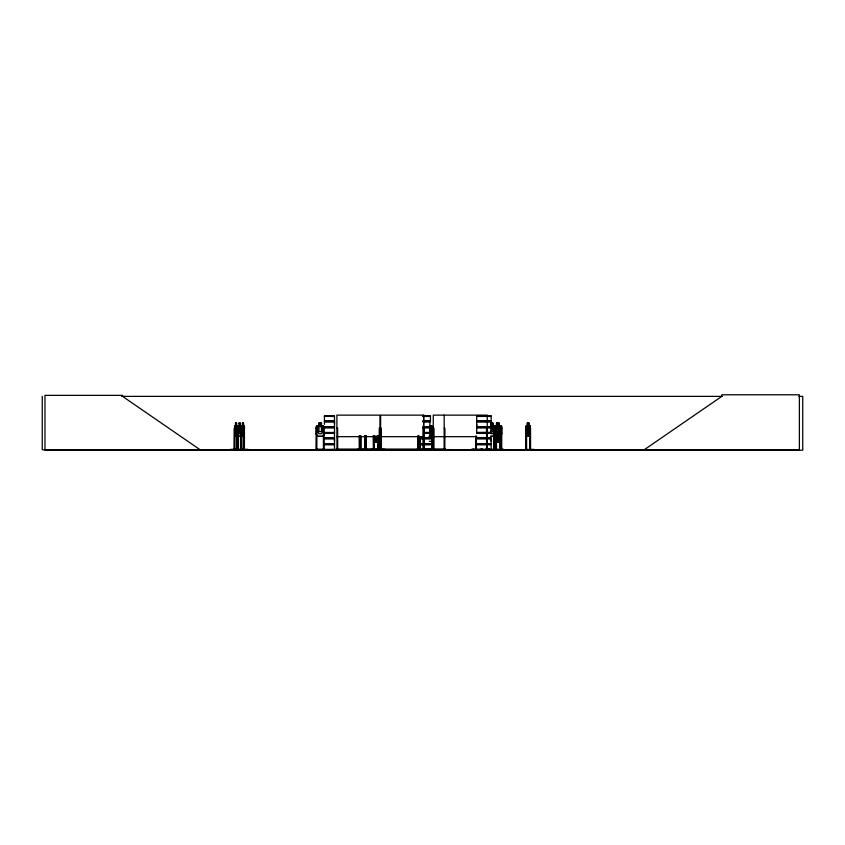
<?xml version="1.0" encoding="UTF-8"?>
<svg xmlns="http://www.w3.org/2000/svg" width="845" height="845" viewBox="0 0 845 845"><rect width="100%" height="100%" fill="white"/><g stroke="black" fill="none" stroke-linecap="round" stroke-linejoin="round"><path stroke-width="1.27" d="M334.493 441.301L334.493 438.819M334.493 424.359L334.493 421.887M476.707 426.831L476.707 424.359M491.146 441.301L491.146 438.819L487.417 438.819M385.066 449.35L370.142 449.308M234.804 436.347L237.181 436.347L237.519 426.598L236.463 425.669M237.181 436.347L237.434 433.717M240.645 436.347L241.068 433.717L240.73 436.347L238.364 436.347M244.057 436.263L244.49 426.598L243.434 425.669M244.458 433.707L244.078 436.347L241.786 436.347M324.364 449.709L334.514 449.54L334.493 444.766M476.591 432.714L486.773 432.862M230.558 449.35L248.05 449.35M234.097 449.688L234.234 428.225L234.762 428.225M237.382 449.741L237.086 425.669M237.529 449.688L237.434 448.97M238.058 449.688L238.448 425.669M241.607 449.688L241.48 426.609L242.547 425.669M496.279 428.911L495.814 431.563L496.205 428.911L499.765 428.911L500.177 431.563L499.659 429.007M500.177 433.707L499.68 436.263L496.268 436.263L496.342 425.753M500.293 433.717L499.712 436.347L496.237 436.347M526.382 436.347L525.907 433.707L526.319 436.347L529.857 436.347L530.248 433.707M529.857 436.347L530.364 426.598L529.847 425.669L528.769 425.669M240.55 431.584L240.054 433.707L239.146 433.707L239.029 423.018L240.086 423.018L240.55 426.64L240.55 449.688M522.59 449.688L533.86 449.35M357.086 449.35L368.526 449.35M478.545 449.329L503.789 449.35M491.336 449.698L476.707 449.403M234.899 425.669L234.762 449.751L234.804 448.97M238.438 436.347L238.142 426.609L238.47 425.753L240.709 425.753M241.522 426.651L241.881 425.669M431.637 441.28L432.513 438.713M431.626 436.347L432.534 433.717L431.647 436.347L429.197 436.347M500.779 436.263L501.666 433.707L501.655 426.64L500.81 425.669L498.74 425.669M500.842 436.347L501.75 433.717M375.476 436.516L374.8 438.639L376.754 438.629L376.754 436.157M497.261 423.018L496.564 431.584L497.304 438.629L498.687 438.629L497.916 436.21L496.881 438.692L497.589 435.597L496.828 432.397L497.895 435.027L499.184 432.45L498.212 435.608L499.152 438.534L498.687 433.686L499.437 426.64L498.698 425.753L498.74 423.018M497.304 442.167L496.564 433.686L497.314 426.64L498.698 426.64L499.437 438.629L498.613 442.167M360.973 449.698L360.857 435.819M490.924 431.584L490.924 426.64L492.825 426.64L492.825 431.584L490.924 431.584L493.184 425.669M416.691 449.35L468.405 449.751M418.866 449.698L418.814 435.819M423.588 449.698L423.694 415.138L380.63 415.138L380.525 449.318M425.426 449.688L425.362 448.97L425.5 449.751M493.776 449.698L493.839 426.609L494.695 425.669L497.335 425.669M336.722 449.646L336.796 448.97M433.136 449.35L433.295 415.138L487.259 415.138L487.269 449.751L487.417 448.948M443.688 449.709L443.709 449.086M493.85 431.584L492.825 433.707L490.924 433.707M525.875 449.751L525.854 426.609L526.329 425.669L527.407 425.669M525.928 426.609L526.403 425.669M495.825 449.751L496.321 425.669M499.659 439.516L500.229 438.661M500.177 438.618L499.68 439.601L496.216 439.601M377.873 439.601L378.444 436.284M378.444 438.661L377.947 439.601L374.208 439.601L373.733 438.671M242.578 425.753L242.092 431.584L242.578 433.707L243.487 433.707L243.973 426.64L243.434 423.018L242.462 423.018L242.494 425.753L242.547 423.018M429.862 433.707L431.151 431.584L429.936 430.77L431.689 430.675M429.936 438.713L431.225 436.601L431.151 426.64L429.862 425.753L429.947 423.018M527.386 425.753L526.646 426.64L526.646 431.584L527.386 433.707L528.769 433.707L529.509 431.584L528.812 423.018M644.249 449.751L721.82 396.368L721.82 394.795L799.381 394.795L799.381 449.751L42.25 449.751L42.25 396.368M121.553 396.368L722.221 396.368M798.789 396.368L802.75 396.368L802.75 450.205L44.975 450.205L44.975 395.354L122.546 395.354L122.546 396.368L200.107 449.751M324.417 415.92L334.514 415.92M422.891 415.92L430.464 415.92M476.686 415.92L486.773 415.92M487.417 415.909L491.167 415.92M422.891 416.11L430.464 416.12L430.443 420.894L422.901 420.894M486.773 416.11L476.686 416.11L476.707 420.894M487.428 416.11L491.167 416.11L491.146 420.894L487.417 420.894M324.438 416.416L334.493 416.416M422.901 416.416L430.443 416.416M476.707 416.416L486.752 416.416M487.417 416.416L491.146 416.416M334.504 420.894L324.427 420.894L324.427 416.12L334.514 416.099L334.493 420.894M476.696 420.894L486.762 420.894M324.353 421.232L334.567 421.232M422.859 421.232L430.527 421.232M476.622 421.232L486.836 421.232M487.438 421.232L491.22 421.232M324.353 421.539L334.567 421.539M422.859 421.539L430.527 421.539M476.622 421.539L486.836 421.539M487.438 421.539L491.22 421.539M422.901 421.887L430.454 421.887M486.762 421.887L476.696 421.887L476.696 426.831L486.762 426.831M487.417 421.887L491.156 421.887M528.885 423.018L527.333 423.018L527.333 425.669M235.512 423.102L236.505 423.102M239.061 423.102L240.054 423.102M242.494 423.102L243.487 423.102M321.438 423.102L318.966 423.102L318.966 425.753L317.646 426.64L317.646 431.584L318.966 433.707L321.438 433.707L322.769 431.584L322.769 426.64L321.438 425.753L321.533 423.018L318.882 423.018L318.882 425.669L317.076 425.669L316.231 426.609L315.956 449.698L317.002 448.97L317.002 449.751M490.924 423.102L492.878 423.102L492.825 425.753L493.85 426.64M499.025 423.102L496.564 423.102L496.564 425.753L495.244 426.64L495.244 431.584L496.564 433.707M527.386 423.102L528.843 423.102L528.769 436.347M239.895 423.546L239.315 423.546L239.895 424.433M234.815 425.669L235.565 425.669M238.364 425.669L239.114 425.669M240.012 425.669L241.068 426.598L241.078 449.688M321.533 425.669L323.244 425.669L324.184 426.598L324.153 449.751M429.925 425.669L431.626 425.669L432.534 426.598L432.598 438.735L431.7 441.365L429.26 441.28M490.85 425.669L490.903 423.018L492.952 423.018L492.878 425.753M492.899 425.669L494.272 425.669L494.916 426.598M234.836 425.753L237.16 425.753M241.807 425.753L244.131 425.753M317.118 425.753L323.212 425.753M429.841 425.753L431.584 425.753M494.24 425.753L490.924 425.753L490.977 423.102M526.35 425.753L529.826 425.753M240.983 426.598L240.635 425.669M244.068 425.669L244.49 426.598M499.701 425.669L500.293 426.598L500.293 449.751M527.386 426.64L528.769 426.64M324.427 426.831L334.504 426.831M422.901 426.831L430.454 426.831M487.417 426.831L491.156 426.831M324.353 427.179L334.567 427.179M422.859 427.179L430.527 427.179M476.622 427.179L486.836 427.179M487.438 427.179L491.22 427.179M324.353 427.486L334.567 427.486M422.859 427.486L430.527 427.486M476.622 427.486L486.836 427.486M487.438 427.486L491.22 427.486M324.427 427.834L334.504 427.834L334.504 432.598M422.901 427.834L430.454 427.834M476.696 427.834L486.762 427.834M487.417 427.834L491.156 427.834M429.862 427.876L432.534 427.876M237.403 428.225L237.265 449.741M240.424 428.225L240.952 428.225M244.374 428.225L243.846 428.225L243.814 449.751M316.178 428.225L316.917 428.225L316.822 449.751M324.089 428.225L323.36 428.225L323.445 449.751M336.88 428.225L337.609 428.225L337.694 449.751M379.954 428.225L379.225 428.225L379.141 449.751M380.63 428.225L381.359 428.225L381.253 449.751M431.647 428.225L432.418 428.225M433.295 428.225L434.024 428.225L433.939 449.751M444.185 428.225L444.914 428.225L444.829 449.751M487.259 428.225L486.53 428.225L486.614 449.751M493.807 428.225L494.557 428.225L494.61 449.751L494.631 448.97M495.825 428.225L496.469 428.225M500.884 449.751L500.937 428.225L501.698 428.225M525.928 428.225L526.562 428.225M429.862 429.112L432.534 429.112M497.304 431.563L498.698 431.584M527.386 431.584L528.769 431.584M324.438 432.471L334.493 432.471M424.116 432.471L430.443 432.471M476.707 432.471L486.752 432.471L476.686 432.598L476.707 427.834M334.514 432.608L324.332 432.735L334.514 432.809M424.105 432.608L430.464 432.608M424.105 432.809L430.464 432.862M487.417 432.809L491.167 432.862M324.417 433.031L334.514 433.062L334.493 437.826M424.105 433.041L430.464 433.062M476.686 433.062L486.773 433.031M487.428 433.041L491.167 433.031M324.438 433.348L334.493 433.348M424.116 433.348L430.443 433.348M476.707 433.348L486.752 433.348M487.417 433.348L491.146 433.348M234.593 433.717L234.889 436.347M495.857 433.717L496.311 436.347M497.304 433.686L498.698 433.707M234.836 436.263L237.16 436.263M238.385 436.263L240.709 436.263M241.807 436.263L244.131 436.263M429.186 436.263L431.584 436.263M490.66 436.263L494.24 436.263M526.35 436.263L529.826 436.263M490.628 436.347L494.293 436.347M336.88 436.675L379.954 436.675M380.63 436.675L423.694 436.675M433.295 436.675L476.812 436.675M324.427 437.826L334.504 437.826M420.377 437.826L430.454 437.826M476.696 437.826L486.762 437.826M487.417 437.826L491.156 437.826M324.353 438.175L334.567 438.175M420.303 438.175L430.527 438.175M476.622 438.175L486.836 438.175M487.438 438.175L491.22 438.175M324.353 438.481L334.567 438.481M420.303 438.481L430.527 438.481M476.622 438.481L486.836 438.481M487.438 438.481L491.22 438.481M495.698 438.671L496.29 439.601M324.427 438.819L334.504 438.819L334.493 443.773M430.454 438.819L420.377 438.819L420.387 443.773L430.454 443.773M476.696 438.819L486.762 438.819M376.87 439.601L376.87 442.252L375.233 442.252L375.233 439.601M324.427 443.773L334.504 443.773M476.696 443.773L486.762 443.773M487.417 443.773L491.156 443.773L491.156 438.819M324.353 444.111L334.567 444.111M420.303 444.111L430.527 444.111M476.622 444.111L486.836 444.111M487.438 444.111L491.22 444.111M324.353 444.417L334.567 444.417M420.303 444.417L430.527 444.417M476.622 444.417L486.836 444.417M487.438 444.417L491.22 444.417M324.427 444.766L334.504 444.766M430.454 444.766L420.377 444.766L420.387 449.403M476.696 444.766L486.762 444.766M487.417 444.766L491.156 444.766L491.156 449.54M234.171 448.97L234.825 448.97M236.811 448.97L237.466 448.97M237.72 448.97L238.374 448.97M240.36 448.97L241.807 448.97M243.793 448.97L244.448 448.97M324.174 448.97L323.276 448.97L323.276 449.751M477.14 449.086L471.816 449.086L471.816 449.751M487.343 448.97L486.445 448.97L486.445 449.751M495.761 448.97L496.533 448.97M499.775 448.97L500.546 448.97M500.853 448.97L501.782 448.97M525.854 448.97L526.636 448.97M529.836 448.97L530.607 448.97M316.991 449.191L323.276 449.191M324.438 449.403L334.493 449.403M430.443 449.403L419.764 449.751L430.464 449.551M431.626 449.35L433.39 449.308M433.443 449.688L431.626 449.646L431.563 448.97M476.548 449.688L491.378 449.646M423.884 449.688L423.947 428.225L422.965 428.225L423.049 449.751M501.719 449.698L501.75 426.598L500.779 425.753L494.716 425.753L493.934 426.651L493.934 433.707L494.726 436.263M433.77 449.698L433.855 449.086M431.679 449.698L431.71 428.225M424.845 449.741L424.803 448.97M364.639 449.698L364.755 435.819M500.335 426.64L499.025 425.753L499.11 423.018L496.48 423.018L496.48 425.669M381.475 449.688L381.444 448.97M431.668 430.675L432.598 431.615M431.637 430.77L432.513 431.647M375.286 439.516L374.493 438.629L374.493 436.157M373.712 438.629L374.282 439.601M529.773 425.669L530.322 426.64L530.195 449.751M499.68 425.753L500.177 426.64M376.764 436.527L377.44 438.534L376.807 442.252M316.231 433.717L317.055 436.347L323.276 436.347L324.184 433.717L323.212 436.263L317.118 436.263L316.315 433.707L316.315 426.651M493.839 433.717L494.663 436.347M241.216 449.709L241.205 428.225L241.733 428.225L241.765 449.751M240.688 449.709L240.688 428.225M241.892 436.263L241.48 433.717L241.871 436.347M530.544 449.751L530.544 428.225L529.899 428.225L529.857 449.751M530.354 448.97L530.354 449.751M530.132 428.225L530.09 449.751M527.407 423.018L527.386 436.347M526.562 433.284L526.604 449.751M526.329 428.225L526.372 449.751M526.16 433.284L526.234 449.751M525.981 426.651L525.981 433.707M526.108 448.97L526.108 449.751M501.613 448.97L501.571 449.751M500.969 428.225L501.053 449.751M500.483 449.751L500.483 428.225L499.839 428.225L499.796 449.751M500.229 426.598L500.071 449.751M500.029 448.97L500.029 449.751M498.687 439.516L498.666 442.252L497.177 442.252L497.23 439.516M498.582 424.433L498.582 423.546L496.997 423.546L496.997 424.433M498.444 423.546L498.444 424.433L497.557 424.433L497.557 423.546M496.469 438.354L496.511 449.751M496.237 428.225L496.279 449.751M496.057 428.225L496.057 449.751L496.015 448.97M495.17 449.751L495.17 448.97L493.723 448.97L493.723 449.751M495.107 435.819L494.99 449.751M494.927 435.819L494.811 449.751M494.367 435.819L494.293 449.751M493.924 448.97L493.934 449.751M489.53 448.97L489.635 449.751M489.392 448.97L489.456 449.751M489.276 448.97L489.297 449.751M489.128 448.97L489.001 449.751M487.142 448.948L487.174 449.751M486.942 448.948L486.974 449.741M486.709 448.948L486.783 449.741M485.759 449.086L485.759 449.751M481.946 449.181L481.946 449.741M481.861 448.948L481.766 449.741M481.703 448.948L481.608 449.741M481.576 448.948L481.428 449.741M481.407 448.948L481.249 449.741M481.175 448.948L481.132 449.741M476.369 435.999L476.432 449.751M476.284 448.97L476.284 449.751M475.64 435.999L475.724 449.751M475.555 448.97L475.555 449.751M473.337 449.086L473.337 449.751M445.273 449.751L445.273 449.086L336.025 449.086L336.025 449.751M444.998 448.97L444.998 449.751M444.269 448.97L444.269 449.751M444.185 415.138L444.132 449.751M434.108 448.97L434.066 449.751M433.379 448.97L433.369 449.751M432.503 448.97L432.503 449.751M432.429 426.64L432.439 449.751M432.27 448.97L432.26 449.751M431.806 448.97L431.816 449.751M430.02 428.035L430.02 430.675M429.862 426.64L429.936 436.601M425.626 448.97L425.711 449.751M425.193 449.086L425.193 449.751L424.94 448.97M424.57 448.97L424.634 449.751M424.032 448.97L424.032 449.751M423.662 415.138L423.662 449.751M422.88 448.97L422.88 449.751M418.729 435.819L418.634 449.751M418.222 448.97L418.212 449.751M418.117 435.819L418.117 449.751M418.032 435.819L418.032 449.751M381.158 435.999L381.169 449.751M380.894 449.751L380.894 435.999L380.799 449.751M380.039 448.97L380.018 449.751L379.954 415.138L336.88 415.138L336.965 449.751M379.31 448.97L379.31 449.751M378.254 435.819L378.264 449.751L378.074 448.97M378.021 438.354L378.021 449.751M377.821 435.819L377.768 449.751M377.588 438.354L377.609 449.751M377.535 436.157L377.197 438.692L376.131 436.21L375.264 438.661L375.286 436.157M377.546 448.97L377.546 449.751M375.36 439.516L375.307 442.252M374.029 448.97L374.029 449.751M373.986 435.819L373.965 449.751M373.754 435.819L373.807 449.751M373.553 435.819L373.67 449.751M373.321 435.819L373.342 449.751M373.31 448.97L373.279 449.751M366.297 435.819L366.297 449.751L366.16 435.819M366.043 448.97L366.065 449.751M365.79 448.97L365.769 449.751M365.674 435.819L365.6 449.751M365.526 435.819L365.452 449.751M365.272 449.751L365.23 435.819L365.124 449.751M364.977 435.819L364.924 449.751M360.688 448.97L360.688 449.751M360.625 435.819L360.488 449.751L360.424 435.819M360.171 435.819L360.16 449.751M360.086 435.819L360.012 449.751M359.917 435.819L359.917 449.751M359.452 435.819L359.569 449.751M359.315 435.819L359.315 449.751M337.525 448.97L337.525 449.751M334.493 426.831L334.504 421.887L324.427 421.887L324.438 424.359M324.005 448.97L324.005 449.751M244.416 426.598L244.406 449.751M244.11 428.225L244.11 449.751L244.004 448.97M241.364 448.97L241.406 449.751M240.793 448.97L240.793 449.751M240.392 448.97L240.392 449.751M240.012 423.018L239.98 425.753M238.343 449.751L238.311 428.225L237.783 428.225L237.772 449.751L237.73 448.97M238.153 448.97L238.153 449.751M237.033 448.97L237.033 449.751M236.875 435.819L236.843 449.751M236.537 425.669L236.537 423.018L235.48 423.018L235.597 433.707L236.505 433.707L236.991 431.584L236.463 423.018M234.593 426.609L234.53 449.751M234.392 448.97L234.392 449.751M236.346 423.546L235.755 424.433L236.346 423.546M243.318 423.546L242.737 424.433L243.318 423.546M321.005 423.546L319.41 423.546L319.41 424.433L321.005 424.433L321.005 423.546M492.487 423.546L491.262 423.546L491.262 424.433L492.487 424.433L492.487 423.546M528.516 423.546L527.629 423.546L527.629 424.433L528.516 424.433L528.516 423.546M236.505 426.64L235.597 426.64L235.597 431.584L236.505 431.584L236.505 426.64M240.054 426.64L239.146 426.64L239.146 431.584L240.054 431.584L240.054 426.64M243.487 426.64L242.578 426.64L242.578 431.584L243.487 431.584L243.487 426.64M321.438 426.64L318.966 426.64L318.966 431.584L321.438 431.584L321.438 426.64M491.146 432.471L487.417 432.471L491.167 432.598M376.49 440.837L375.55 440.837L375.55 441.724L376.49 441.724L376.49 440.837M498.444 440.837L497.547 440.837L497.547 441.724L498.444 441.724L498.444 440.837M488.843 449.751L488.822 448.97L488.759 449.751"/></g></svg>
